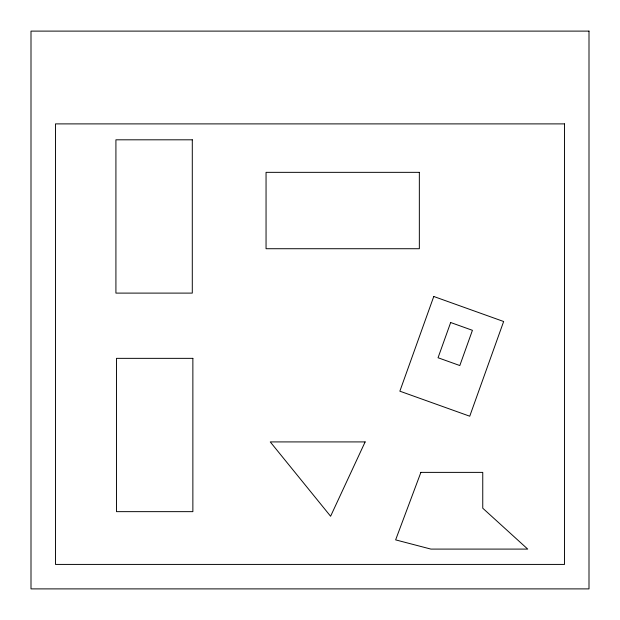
<?xml version="1.0" encoding="UTF-8"?>
<svg xmlns="http://www.w3.org/2000/svg" width="620" height="620" viewBox="0 0 620 620"><rect width="100%" height="100%" fill="white"/><g stroke="black" fill="none" stroke-linecap="round" stroke-linejoin="round"><path stroke-width="0.93" d="M433.768 296.484L399.861 391.181L469.743 416.206L503.649 321.509L433.768 296.484M450.663 322.516L438.046 357.748L459.815 365.544L472.432 330.313L450.663 322.516M420.895 472.378L395.63 539.88L430.908 549.095L527.721 549.095L482.755 508.206L482.755 472.378L420.895 472.378M365.141 441.913L330.599 516.251L270.258 441.913L365.141 441.913M589 31.109L31 31.109L31 588.892L589 588.892L589 31.109M564.525 123.892L55.474 123.892L55.474 564.417L564.525 564.417L564.525 123.892M192.293 139.81L115.917 139.81L115.917 293.105L192.293 293.105L192.293 139.81M419.345 172.345L266.05 172.345L266.05 248.721L419.345 248.721L419.345 172.345M192.867 358.352L116.483 358.352L116.483 511.647L192.867 511.647L192.867 358.352"/></g></svg>
